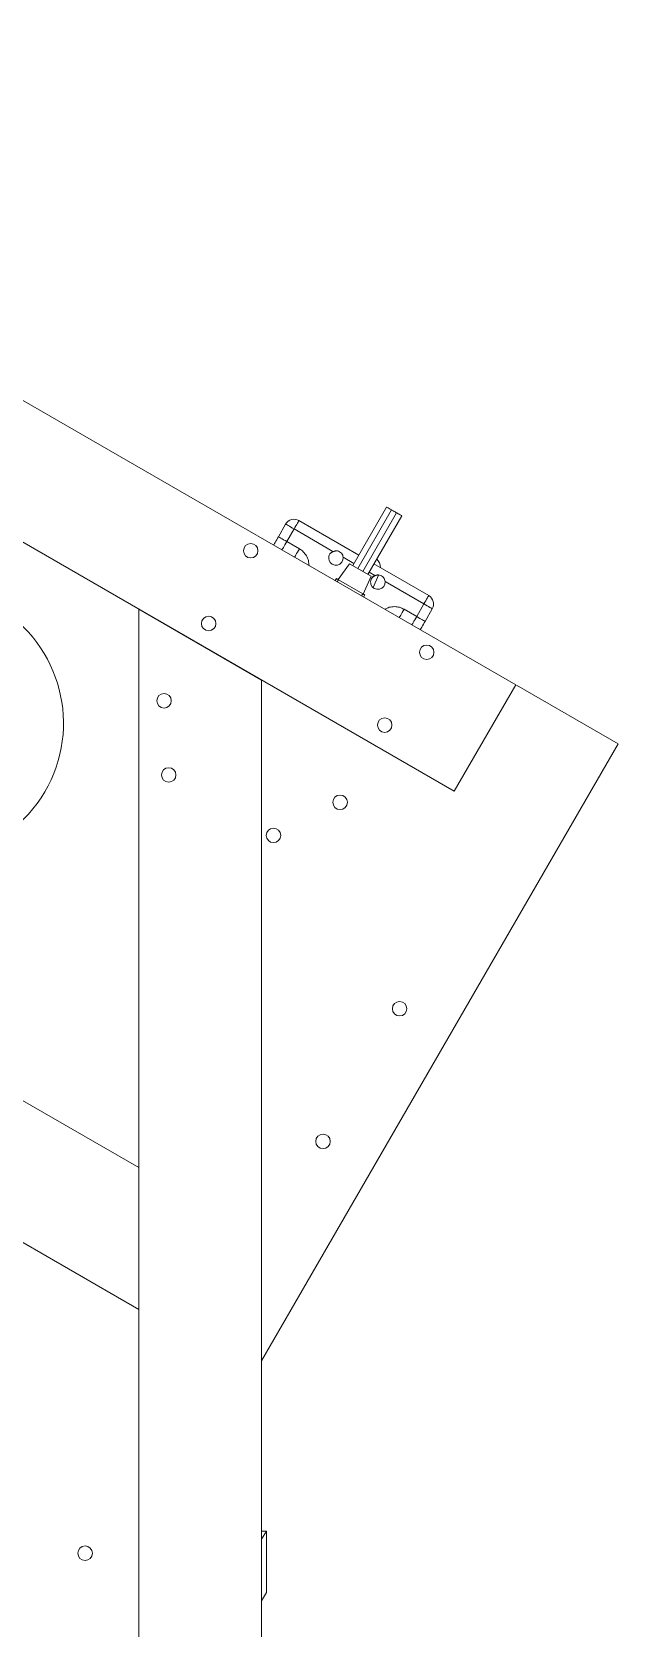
# Model space of a CAD drawing. Header units: millimetres. Extents: x 127 to 957, y 10 to 832.
# Drawn here: x 767.8 to 889, y 489.1 to 819.1 of the extents above; entities that cross this region are included whole.
import ezdxf

# ---------------------------------------------------------------- set-up
doc = ezdxf.new("R2010")
doc.units = ezdxf.units.MM

msp = doc.modelspace()

# ---------------------------------------------------------------- linework, layer by layer
at = {"color": 7, "linetype": 'Continuous', "lineweight": 15}
for p, q in [((867.81, 684.1), (633.98, 819.1)), ((621.28, 797.1), (855.11, 662.1)), ((841.14, 720.86), (834.14, 708.74)), ((835.17, 708.14), (842.17, 720.26)), ((842.17, 720.26), (835.17, 708.14)), ((836.21, 707.54), (843.21, 719.66)), ((843.21, 719.66), (836.21, 707.54)), ((820.27, 717.32), (818.77, 714.72)), ((820.5, 713.72), (822, 716.32)), ((822, 716.32), (830.03, 711.68)), ((835.39, 710.9), (823, 718.05)), ((837.25, 706.94), (844.25, 719.06)), ((820.5, 713.72), (823.1, 712.22)), ((833.46, 709.13), (831.1, 705.87)), ((837.93, 706.55), (833.46, 709.13)), ((837.93, 706.55), (836.29, 702.87)), ((838.33, 704.2), (839.49, 706.8)), ((849.85, 702.55), (838.5, 709.1)), ((830.5, 705.64), (830.75, 706.07)), ((836.21, 702.92), (831.18, 705.82)), ((840.82, 705.46), (848.85, 700.82)), ((789.91, 699.74), (815.31, 685.08)), ((789.91, 99.74), (789.91, 699.74)), ((836.39, 702.24), (836.64, 702.67)), ((844.75, 699.72), (847.35, 698.22)), ((848.85, 700.82), (847.35, 698.22)), ((849.08, 697.22), (850.58, 699.82)), ((815.31, 85.08), (815.31, 685.08)), ((855.11, 662.1), (867.81, 684.1)), ((888.97, 671.88), (867.96, 684.01)), ((815.31, 544.3), (888.97, 671.88)), ((789.91, 584.27), (713.93, 628.14)), ((701.23, 606.14), (789.91, 554.94)), ((789.91, 554.94), (789.91, 584.27)), ((815.31, 507.42), (816.28, 509.09)), ((815.31, 509.09), (816.28, 509.09)), ((816.28, 509.09), (816.28, 496.39)), ((816.28, 496.39), (815.31, 494.72))]:
    msp.add_line(p, q, dxfattribs=at)
at = {"color": 8, "linetype": 'Continuous', "lineweight": 15}
for p, q in [((832.16, 710.46), (834.39, 709.17)), ((837.5, 707.37), (838.69, 706.68)), ((830.93, 705.39), (831.18, 705.82)), ((835.96, 702.49), (836.21, 702.92))]:
    msp.add_line(p, q, dxfattribs=at)
at = {"color": 7, "linetype": 'Continuous', "lineweight": 15, "flags": 128}
for points in [[(842.17, 720.26), (842.14, 720.28), (842.02, 720.35), (841.85, 720.45), (841.66, 720.56), (841.46, 720.68), (841.29, 720.77), (841.18, 720.84), (841.14, 720.86), (841.14, 720.86)], [(843.21, 719.66), (843.17, 719.68), (843.06, 719.75), (842.89, 719.85), (842.69, 719.96), (842.5, 720.08), (842.33, 720.17), (842.21, 720.24), (842.17, 720.26), (842.17, 720.26)], [(844.25, 719.06), (844.21, 719.08), (844.1, 719.15), (843.93, 719.25), (843.73, 719.36), (843.53, 719.48), (843.37, 719.57), (843.25, 719.64), (843.21, 719.66), (843.21, 719.66)], [(822, 716.32), (821.66, 716.52), (821.34, 716.7), (821.04, 716.88), (820.78, 717.03), (820.56, 717.15), (820.4, 717.24), (820.3, 717.3), (820.27, 717.32)], [(823, 718.05), (822.98, 718.02), (822.93, 717.92), (822.83, 717.76), (822.71, 717.55), (822.56, 717.28), (822.38, 716.98), (822.2, 716.66), (822, 716.32)], [(818.77, 714.72), (818.8, 714.7), (818.9, 714.65), (819.06, 714.55), (819.28, 714.43), (819.54, 714.28), (819.84, 714.1), (820.16, 713.92), (820.5, 713.72)], [(819.5, 711.99), (819.52, 712.02), (819.58, 712.12), (819.67, 712.28), (819.79, 712.5), (819.95, 712.76), (820.12, 713.06), (820.31, 713.38), (820.5, 713.72)], [(823.1, 712.22), (822.9, 711.88), (822.72, 711.56), (822.54, 711.26), (822.39, 711), (822.27, 710.78), (822.18, 710.62), (822.12, 710.52), (822.1, 710.49)], [(829.53, 711.31), (829.9, 711.56), (830.78, 711.83)], [(838.2, 706.31), (838.56, 706.56), (839.44, 706.83)], [(831.18, 705.82), (831.1, 705.87), (831.02, 705.92), (830.94, 705.96), (830.88, 706), (830.82, 706.03), (830.78, 706.05), (830.76, 706.07), (830.75, 706.07)], [(836.64, 702.67), (836.63, 702.68), (836.61, 702.69), (836.57, 702.72), (836.51, 702.75), (836.45, 702.78), (836.37, 702.83), (836.29, 702.87), (836.21, 702.92)], [(844.75, 699.72), (844.56, 699.38), (844.37, 699.06), (844.19, 698.76), (844.04, 698.5), (843.92, 698.28), (843.83, 698.12), (843.77, 698.02), (843.75, 697.99)], [(848.85, 700.82), (849.04, 701.16), (849.23, 701.48), (849.4, 701.78), (849.56, 702.05), (849.68, 702.26), (849.77, 702.42), (849.83, 702.52), (849.85, 702.55)], [(850.58, 699.82), (850.55, 699.84), (850.45, 699.9), (850.29, 699.99), (850.07, 700.11), (849.81, 700.26), (849.51, 700.44), (849.19, 700.63), (848.85, 700.82)], [(846.35, 696.49), (846.37, 696.52), (846.42, 696.62), (846.52, 696.78), (846.64, 697), (846.79, 697.26), (846.97, 697.56), (847.15, 697.88), (847.35, 698.22)], [(847.35, 698.22), (847.69, 698.03), (848.01, 697.84), (848.31, 697.67), (848.57, 697.52), (848.79, 697.39), (848.95, 697.3), (849.05, 697.24), (849.08, 697.22)]]:
    msp.add_lwpolyline(points, dxfattribs=at)
at = {"color": 7, "linetype": 'Continuous', "lineweight": 15}
for centre in [(813.05, 711.82), (804.36, 696.77), (849.42, 690.82), (795.14, 680.8), (840.74, 675.77), (796.1, 665.46), (831.52, 659.8), (817.75, 652.96), (843.82, 617.12), (827.99, 589.69), (778.82, 504.53)]:
    msp.add_circle(centre, 1.5, dxfattribs=at)
for centre, radius, start, end in [((822, 716.32), 2, 60, 150), ((830.66, 710.33), 1.5, 115.017, 4.983), ((837.22, 708.22), 2.65, 2.1092, 45.3215), ((839.33, 705.33), 1.5, 115.017, 4.983), ((746.35, 676.15), 28, 239.4977, 59.4977), ((848.85, 700.82), 2, 330, 60)]:
    msp.add_arc(centre, radius, start, end, dxfattribs=at)
for points, knots in [([(817.77, 712.99), (817.79, 713.02), (817.83, 713.09), (818.17, 713.68), (818.53, 714.3), (818.77, 714.72)], [0, 0, 0, 0, 0.249625, 0.499052, 1, 1, 1, 1]), ([(823.1, 712.22), (823.38, 712.03), (823.96, 711.63), (824.6, 710.78), (825.02, 709.8), (825.07, 709.1), (825.1, 708.76)], [0, 0, 0, 0, 0.245673, 0.500001, 0.754345, 1, 1, 1, 1]), ([(830.03, 711.68), (830.19, 711.74), (830.5, 711.85), (830.99, 711.81), (831.44, 711.64), (831.81, 711.33), (832.08, 710.92), (832.13, 710.6), (832.16, 710.46)], [0, 0, 0, 0, 0.171664, 0.34293, 0.499996, 0.6718, 0.843344, 1, 1, 1, 1]), ([(838.69, 706.68), (838.85, 706.74), (839.16, 706.85), (839.65, 706.81), (840.1, 706.64), (840.48, 706.33), (840.74, 705.92), (840.79, 705.6), (840.82, 705.46)], [0, 0, 0, 0, 0.171664, 0.34293, 0.499996, 0.6718, 0.843344, 1, 1, 1, 1]), ([(840.75, 699.72), (841.06, 699.87), (841.69, 700.18), (842.75, 700.3), (843.81, 700.18), (844.44, 699.87), (844.75, 699.72)], [0, 0, 0, 0, 0.24567, 0.499993, 0.75433, 1, 1, 1, 1]), ([(848.08, 695.49), (848.1, 695.52), (848.13, 695.58), (848.47, 696.17), (848.84, 696.8), (849.08, 697.22)], [0, 0, 0, 0, 0.23564, 0.499106, 1, 1, 1, 1])]:
    msp.add_open_spline(points, degree=3, knots=knots, dxfattribs=at)

doc.saveas('drawing.dxf')
